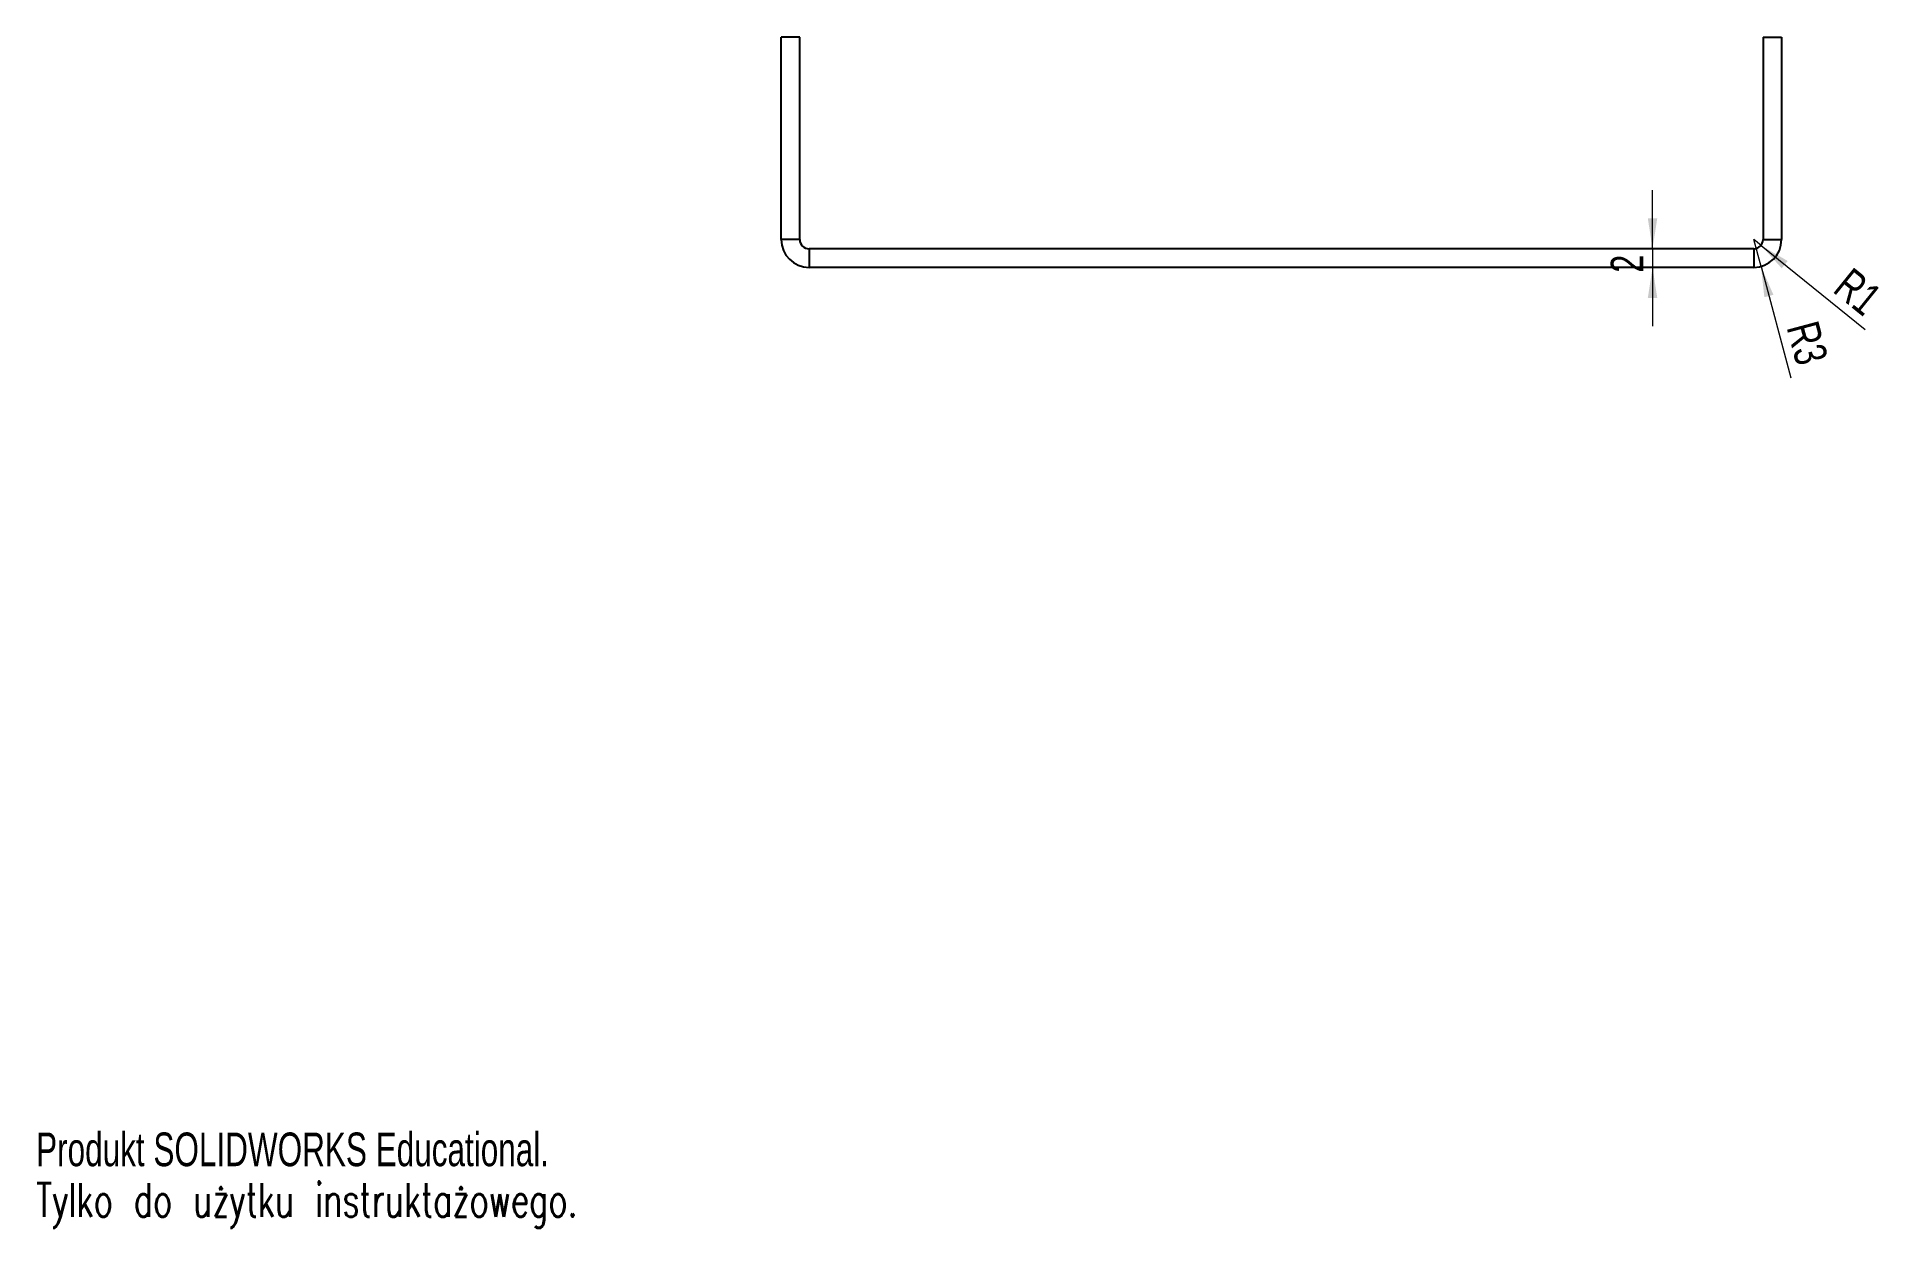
# Model space of a CAD drawing. Header units: millimetres. Extents: x 0 to 200, y 0 to 128.
import ezdxf

# ---------------------------------------------------------------- set-up
doc = ezdxf.new("R2010")
doc.units = ezdxf.units.MM
doc.styles.add('SLDTEXTSTYLE0', font='TXT', dxfattribs={"width": 0.75})
doc.styles.add('SLDTEXTSTYLE1', font='TXT', dxfattribs={"width": 0.7})
doc.styles.add('SLDTEXTSTYLE2', font='TXT', dxfattribs={"width": 0.7, "bigfont": 'bigfont'})
doc.dimstyles.new('SLDDIMSTYLE0', dxfattribs={"dimtxt": 3.5, "dimasz": 3.302, "dimexe": 0, "dimexo": 0.0625, "dimgap": 0.875, "dimtad": 1, "dimrnd": 1e-09, "dimzin": 12, "dimdsep": 46, "dimtxsty": 'SLDTEXTSTYLE0', "dimsah": 1, "dimcen": 0, "dimadec": 0, "dimazin": 3, "dimtfac": 1, "dimtofl": 0, "dimtmove": 0, "dimatfit": 3, "dimfxl": 0, "dimfrac": 2, "dimtolj": 1, "dimtzin": 12, "dimarcsym": 0})
doc.dimstyles.new('SLDDIMSTYLE1', dxfattribs={"dimtxt": 3.5, "dimasz": 3.302, "dimexe": 0, "dimexo": 0.0625, "dimgap": 0.875, "dimtad": 1, "dimrnd": 1e-09, "dimzin": 12, "dimdsep": 46, "dimtxsty": 'SLDTEXTSTYLE0', "dimsah": 1, "dimcen": 0.09, "dimadec": 0, "dimazin": 3, "dimtfac": 1, "dimtmove": 0, "dimatfit": 0, "dimfxl": 0, "dimfrac": 2, "dimtolj": 1, "dimtzin": 12, "dimarcsym": 0})

# ---------------------------------------------------------------- blocks, each defined once
blk = doc.blocks.new('_D')
at = {"color": 7, "linetype": 'Continuous', "lineweight": 18}
for q in [(185.45, 106.54), (197.47, 96.82)]:
    blk.add_line((186.23, 105.91), q, dxfattribs=at)
blk.add_solid([(186.23, 105.91), (188.47, 103.44), (189.11, 104.23)], dxfattribs=at)
at = {"color": 7, "linetype": 'Continuous', "lineweight": 18, "insert": (196.05, 103.68), "char_height": 3.5, "attachment_point": 1, "rotation": 321.016, "style": 'SLDTEXTSTYLE0'}
blk.add_mtext('R1', dxfattribs=at)
blk = doc.blocks.new('_D_1')
at = {"color": 7, "linetype": 'Continuous', "lineweight": 18}
for q in [(185.45, 106.54), (189.45, 91.61)]:
    blk.add_line((186.23, 103.64), q, dxfattribs=at)
blk.add_solid([(186.23, 103.64), (186.59, 100.32), (187.57, 100.58)], dxfattribs=at)
at = {"color": 7, "linetype": 'Continuous', "lineweight": 18, "insert": (192.35, 97.99), "char_height": 3.5, "attachment_point": 1, "rotation": 285, "style": 'SLDTEXTSTYLE0'}
blk.add_mtext('R3', dxfattribs=at)
blk = doc.blocks.new('_D_2')
at = {"color": 7, "linetype": 'Continuous', "lineweight": 18}
for p, q in [((174.52, 105.54), (174.52, 111.89)), ((174.52, 105.54), (174.52, 103.54)), ((174.52, 103.54), (174.52, 97.19))]:
    blk.add_line(p, q, dxfattribs=at)
for points in [[(174.52, 105.54), (175.03, 108.84), (174.01, 108.84)], [(174.52, 103.54), (174.01, 100.24), (175.03, 100.24)]]:
    blk.add_solid(points, dxfattribs=at)
at = {"color": 7, "linetype": 'Continuous', "lineweight": 18, "insert": (170.01, 102.96), "char_height": 3.5, "attachment_point": 1, "rotation": 90, "style": 'SLDTEXTSTYLE0'}
blk.add_mtext('2', dxfattribs=at)

msp = doc.modelspace()

# ---------------------------------------------------------------- linework, layer by layer
at = {"color": 7, "linetype": 'Continuous', "lineweight": 25}
for p, q in [((80.45, 106.54), (80.45, 128.398)), ((82.45, 128.398), (80.45, 128.398)), ((82.45, 106.54), (82.45, 128.398)), ((186.45, 128.398), (188.45, 128.398)), ((186.45, 128.398), (186.45, 106.54)), ((188.45, 128.398), (188.45, 106.54)), ((82.45, 106.54), (80.45, 106.54)), ((186.45, 106.54), (188.45, 106.54)), ((83.45, 105.54), (83.45, 103.54)), ((185.45, 105.54), (83.45, 105.54)), ((185.45, 105.54), (185.45, 103.54)), ((185.45, 103.54), (83.45, 103.54))]:
    msp.add_line(p, q, dxfattribs=at)
for centre, radius, start, end in [((83.45, 106.54), 3, 180, 270), ((83.45, 106.54), 1, 180, 270), ((185.45, 106.54), 3, 270, 0), ((185.45, 106.54), 1, 270, 0)]:
    msp.add_arc(centre, radius, start, end, dxfattribs=at)

# ---------------------------------------------------------------- texts
at = {"color": 7, "linetype": 'Continuous', "char_height": 3.633, "attachment_point": 1}
for s, insert, style in [('Produkt SOLIDWORKS Educational.', (0, 10.133), 'SLDTEXTSTYLE1'), ('Tylko do użytku instruktażowego.', (0, 4.683), 'SLDTEXTSTYLE2')]:
    msp.add_mtext(s, dxfattribs=dict(at, insert=insert, style=style))

# ---------------------------------------------------------------- dimensions: what is measured, and where the dimension line sits
at = {"color": 7, "linetype": 'Continuous', "lineweight": 18}
dim = msp.add_linear_dim(base=(174.521, 103.54), p1=(185.45, 105.54), p2=(185.45, 103.54), angle=90, dimstyle='SLDDIMSTYLE1', dxfattribs=at)
dim.commit()
dim.dimension.update_dxf_attribs({"geometry": '_D_2', "text_midpoint": (174.521, 104.254), "dimtype": 160})
for mpoint, picture, middle in [((186.227, 105.911), '_D', (195.581, 98.34)), ((186.227, 103.642), '_D_1', (188.824, 93.949))]:
    dim = msp.add_radius_dim(center=(185.45, 106.54), mpoint=mpoint, dimstyle='SLDDIMSTYLE0', dxfattribs=at)
    dim.commit()
    dim.dimension.update_dxf_attribs({"geometry": picture, "text_midpoint": middle, "dimtype": 164})

doc.saveas('drawing.dxf')
